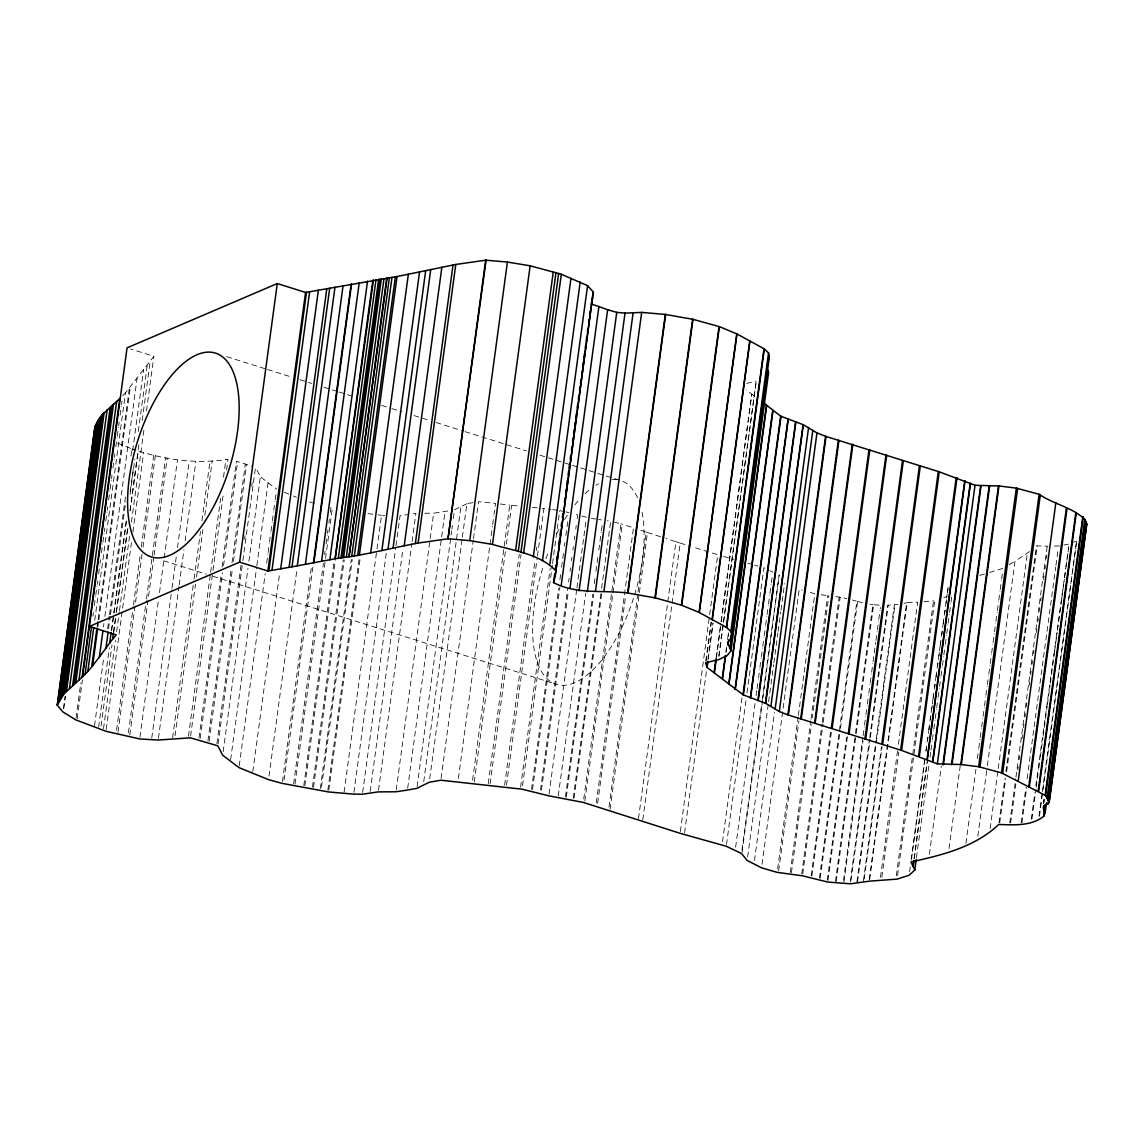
<?xml version="1.0" encoding="UTF-8"?>
<svg xmlns="http://www.w3.org/2000/svg" width="1144" height="1144" viewBox="0 0 1144 1144"><rect width="100%" height="100%" fill="white"/><g stroke="black" fill="none" stroke-linecap="round" stroke-linejoin="round"><path stroke-width="0.75" stroke-dasharray="5 3.75" d="M63.463 708.436L65.136 696.095M63.778 708.694L65.451 696.353M76.019 718.117L80.781 682.868M77.177 718.704L82.425 679.908M92.936 616.158L93.408 612.626M94.366 605.576L95.553 596.768M95.796 594.994L96.983 586.186M97.226 584.427L97.698 580.895M98.656 573.845L99.843 565.022M100.086 563.263L100.558 559.731M101.516 552.681L102.703 543.872M102.946 542.099L104.133 533.29M104.376 531.531L104.848 527.999M105.806 520.949L106.993 512.126M107.236 510.367L107.708 506.849M108.666 499.785L109.853 490.976M110.096 489.217L111.283 480.394M111.526 478.635L111.998 475.103M112.956 468.053L114.143 459.244M114.386 457.471L114.858 453.953M115.816 446.889L117.017 438.081M117.246 436.322L118.447 427.498M118.676 425.74L119.162 422.207M120.106 415.158L121.307 406.349M121.536 404.576L122.022 401.058M94.723 620.348L125.468 392.907L153.868 356.299L130.416 348.92M97.154 626.369L97.869 621.078M98.098 619.319L129.329 388.345M97.883 626.926L98.599 621.635M98.842 619.876L130.302 387.144M103.46 626.983L103.932 623.466M104.89 616.416L137.065 378.378M94.509 725.739L103.804 656.985M107.622 628.771L109.281 616.43M109.524 614.671L125.74 494.766M130.974 455.984L131.932 448.934L116.188 442.528M108.58 628.699L110.253 616.344M110.482 614.585L125.74 501.744M132.661 450.622L143.615 369.512M111.368 630.673L113.513 614.8M113.756 613.041L126.155 521.364M130.201 491.391L133.548 466.695M138.31 431.445L147.376 364.435M98.627 727.126L109.352 647.776M111.74 630.144L126.512 520.835M130.087 494.394L134.863 459.13M113.571 632.103L115.944 614.471M116.188 612.712L127.627 528.085M130.016 510.453L139.067 443.443M142.171 420.52L150.279 360.575M101.058 726.054L112.026 644.944M113.685 632.603L115.601 618.504M116.545 611.439L127.999 526.812M130.144 510.939L138.238 450.993C167.224 460.131 197.798 464.178 228.013 459.244L226.583 469.827M103.503 728.656L115.43 640.497M116.616 631.688L119.305 611.954M119.476 610.524L129.801 534.377M131.46 522.036L143.858 430.344M146.475 410.953L153.868 356.299M106.192 729.5L131.46 542.613M132.89 532.031L143.615 452.681M116.545 730.172L133.233 606.749M133.462 604.99L140.383 553.853M141.327 546.803L153.725 455.112M117.975 732.317L142.042 554.239M143 547.189L155.398 455.498M128.4 732.832L146.275 600.6M146.504 598.841L165.58 457.786M129.801 734.963L153.882 556.885M154.111 555.126L167.224 458.143M139.954 737.179L158.544 599.656M159.502 592.606L177.377 460.374M151.766 737.994L171.786 589.889M172.029 588.116L176.562 554.625M177.506 547.576L189.189 461.175M158.43 738.28L178.936 586.643M179.179 584.884L183.941 549.62M185.128 540.812L195.867 461.461M172.601 737.723L193.822 580.809M194.051 579.036L200.5 531.431M201.93 520.849L210.024 460.903M175.032 735.806L195.538 584.169M196.482 577.119L202.917 529.515M204.833 515.415L212.226 460.746M188.46 736.293L210.396 574.088M210.639 572.315L220.649 498.269M223.509 477.105L225.897 459.473M190.59 736.064L212.755 572.086M212.998 570.327L223.48 492.749M198.984 738.052L221.149 574.073M222.108 567.024L236.408 461.232L252.767 466.38M200.186 738.438L222.594 572.701M223.552 565.636L237.609 461.618M207.936 740.869L231.059 569.841M232.017 562.791L245.359 464.049M209.137 741.24L232.489 568.454M233.447 561.404L246.561 464.435M216.888 743.686L241.441 562.076M244.544 539.153L245.016 535.635M251.694 486.257L252.166 482.739M218.075 744.058L242.628 562.448M242.871 560.689L255.498 467.238L254.311 466.866M223.166 751.694L247.962 568.325M248.92 561.275L260.36 476.648L255.498 467.238M230.63 759.616L256.613 567.438M256.842 565.665L268.053 482.811L260.36 476.648M239.239 765.865L265.222 573.673M266.652 563.105L267.839 554.282M268.082 552.523L269.269 543.7M269.512 541.941L270.699 533.133M270.942 531.359L272.129 522.551M272.372 520.777L273.559 511.969M273.802 510.21L274.989 501.387M275.232 499.628L275.947 494.337M252.81 771.599L279.751 572.372M269.012 776.118L297.14 568.067M282.439 781.609L311.525 566.509M284.07 780.151L313.156 565.05M293.608 783.826L323.394 563.434M324.596 554.611L325.068 551.093M326.026 544.029L327.213 535.22M327.456 533.462L327.928 529.929M328.886 522.879L329.358 519.347M330.316 512.298L331.031 507.007M295.009 784.083L325.296 560.16M325.525 558.401L332.446 507.264M303.789 785.613L334.062 561.704M304.876 785.799L335.392 560.117M312.469 787.172L343.214 559.731M313.499 787.372L344.258 559.917M320.306 788.674L351.308 559.473M321.493 787.086L352.238 559.645M327.856 790.046L359.33 557.314M328.814 790.204L360.288 557.471M344.101 792.12L376.762 550.564M376.991 548.805L381.524 515.301L384.799 515.386M353.925 792.377L386.343 552.595M362.648 792.463L395.781 547.39M396.024 545.616L400.071 515.644L407.593 514.643M370.156 791.448L402.817 549.906M378.492 790.132L411.869 543.286M412.097 541.527L415.916 513.313L410.925 514.114M396.196 790.018L433.633 513.198L448.233 510.91M407.664 788.287L445.087 511.468M417.102 786.586L451.666 530.93M451.909 529.172L452.381 525.639M453.339 518.589L454.054 513.298M423.738 781.681L460.932 506.635M429.715 778.749L462.133 538.953M462.362 537.194L466.895 503.703L475.189 502.23M441.069 778.449L473.258 540.426M473.502 538.667L478.507 501.644L495.538 503.431L494.108 514.013M458.344 778.478L492.435 526.354M492.678 524.581L493.865 515.772M472.572 780.165L509.752 505.119L518.661 506.048M474.217 782.153L505.448 551.179M506.406 544.129L511.64 505.333M488.245 783.583L519.233 554.368M490.09 783.74L521.078 554.54M504.618 785.099L534.906 561.175M536.336 550.593L536.808 547.075M539.196 529.443L539.668 525.911M506.477 785.284L537.222 557.843M537.466 556.084L543.9 508.479L550.965 509.409M520.591 787.144L550.15 568.511M522.522 785.656L552.323 565.265M552.566 563.506L559.716 510.61L564.335 511.597M531.531 789.389L558.715 588.402M559.902 579.579L560.617 574.288M561.575 567.238L562.519 560.188M562.762 558.429L563.477 553.138M564.435 546.088L564.907 542.556M565.865 535.506L566.809 528.457M567.052 526.683L567.767 521.392M532.503 789.646L559.917 586.872M540.483 789.975L567.653 588.974M568.611 581.924L569.083 578.392M570.041 571.342L570.513 567.81M571.471 560.76L571.943 557.242M572.901 550.192L573.373 546.66M574.331 539.611L574.803 536.078M575.761 529.029L576.233 525.496M577.191 518.447L577.663 514.929L573.015 513.67M541.441 790.247L568.382 591.005M549.063 794.079L576.705 589.546M576.948 587.787L586.243 519.019M558.272 795.924L585.685 593.15M565.436 796.939L592.849 594.179M594.279 583.597L594.994 578.306M595.952 571.256L596.911 564.192M597.139 562.433L597.854 557.142M598.812 550.092L599.771 543.043M599.999 541.284L601.201 532.461M601.429 530.702L602.144 525.411M566.294 797.053L593.707 594.294M573.23 798.14L601.358 590.089M601.601 588.316L610.667 521.321L607.192 520.777M574.031 798.283L601.687 593.765M583.755 798.884L620.949 523.838L614.628 522.265M584.827 801.029L622.25 524.209L620.949 523.838M596.296 802.816L633.49 527.77L622.25 524.209M597.626 803.26L625.754 595.209M608.994 807.135L637.837 593.793M638.08 592.02L646.174 532.074L639.682 529.872M610.067 809.337L647.49 532.518L646.174 532.074M638.495 818.546L675.918 541.727L665.879 538.481M642.785 819.905L680.208 543.1L675.918 541.727M680.337 831.545L709.423 616.444M709.652 614.686L717.76 554.726L692.163 546.803M705.776 661.032L711.01 622.236M706.191 660.96L711.439 622.164M684.57 832.803L706.506 670.598M707.936 660.016L712.941 622.994M708.279 658.644L713.055 623.38M716.03 658.572L720.791 623.308M721.035 621.549L751.78 394.108L746.16 389.932M716.516 656.985L721.049 623.48M721.278 621.721L751.78 394.108M718.747 656.227L723.037 624.495M723.28 622.736L756.241 381.081L723.58 622.636M719.061 656.127L723.351 624.395M725.839 651.937L726.554 646.646M727.512 639.596L728.227 634.305M726.097 652.123L726.569 648.605M728.242 636.25L728.714 632.732M722.507 841.641L742.056 697.053M726.497 844.501L746.045 699.928M747.003 692.878L763.92 567.696L768.368 569.941M735.606 847.246L755.154 702.673M756.112 695.623L756.827 690.332M757.071 688.574L758.257 679.75M758.501 677.992L759.688 669.168M759.931 667.41L761.117 658.587M761.361 656.828L762.548 648.019M762.791 646.246L763.977 637.437M764.221 635.678L765.407 626.855M765.651 625.096L766.837 616.273M767.081 614.514L768.267 605.705M768.511 603.932L769.697 595.123M769.941 593.35L771.127 584.541M771.371 582.782L772.086 577.491M741.97 849.978L762.004 701.873M762.233 700.114L779.164 574.932L762.805 699.013M742.056 852.409L762.562 700.786M747.633 856.899L768.368 703.517M768.611 701.744L770.756 685.885M770.984 684.112L773.616 664.721M773.859 662.962L777.906 632.989M778.149 631.216L780.766 611.826M781.009 610.067L784.584 583.612M754.454 860.531L774.474 712.426M762.033 864.292L799.213 589.246L802.33 590.147M777.634 868.825L798.126 717.202M798.369 715.429L814.814 593.779L808.579 591.963M778.664 870.841L798.927 720.977M790.247 872.543L810.753 720.906M810.996 719.147L827.684 595.724L828.842 595.852L812.397 717.517M791.419 872.672L811.454 724.567M801.744 873.902L822.007 724.038M822.236 722.279L839.167 597.082L846.86 598.627M802.716 874.045L822.979 724.181M823.222 722.422L840.139 597.239M811.125 875.789L830.673 731.202M811.925 875.989L831.474 731.416M819.447 878.077L856.87 601.258L852.366 600.014M820.191 878.292L840.211 730.187M840.454 728.413L857.614 601.472L856.87 601.258M827.284 880.136L846.603 737.322M827.999 880.279L847.547 735.706M835.463 881.452L855.24 735.12M855.483 733.347L872.886 604.647L880.723 605.219L880.236 608.737M836.207 881.538L855.998 735.192M856.241 733.433L873.644 604.733M843.528 880.265L862.848 737.451M863.076 735.692L864.278 726.869M864.506 725.11L865.708 716.287M865.936 714.528L867.138 705.719M867.366 703.946L868.568 695.137M868.796 693.364L869.998 684.555M870.226 682.796L871.428 673.973M871.656 672.214L872.858 663.391M873.086 661.632L875.718 642.242M875.946 640.483L877.148 631.66M877.376 629.901L878.578 621.078M878.806 619.319L880.008 610.51M843.943 882.053L863.019 740.997M850.235 882.053L869.54 739.239M869.783 737.465L887.658 605.233L897.897 604.461M851.05 880.265L870.126 739.224M870.355 737.451L888.244 605.219M856.928 881.738L876.004 740.683M876.232 738.924L894.351 604.919M857.528 881.681L894.951 604.861M863.42 880.866L881.538 746.86M864.178 879.007L882.067 746.76M869.24 879.521L906.663 602.702L917.631 602.23L898.083 746.803M869.712 879.379L907.135 602.573M880.451 877.276L897.854 748.562M881.867 877.262L898.784 752.08M896.31 875.846L933.504 600.8L934.734 600.557L897.311 877.362M909.58 871.742L910.295 866.451M911.153 860.216L924.595 760.66M925.939 750.893L928.656 730.687M928.799 729.743L932.946 698.955M933.089 698.012L935.806 677.791M935.949 676.848L940.096 646.06M940.239 645.116L942.956 624.91M943.099 623.952L947.16 593.979M947.389 592.22L948.104 586.929M911.525 858.729L924.867 759.988M926.068 751.179L926.54 747.647M927.498 740.597L927.97 737.079M928.928 730.015L929.4 726.497M930.358 719.447L930.83 715.915M931.788 708.865L932.26 705.333M933.218 698.283L933.69 694.751M934.648 687.701L935.12 684.183M936.078 677.119L936.55 673.601M937.508 666.552L937.98 663.019M938.938 655.97L939.41 652.438M940.368 645.388L940.84 641.87M941.798 634.806L942.27 631.288M943.228 624.238L943.7 620.706M944.658 613.656L945.13 610.124M946.088 603.074L946.56 599.542M947.518 592.492L947.99 588.974M913.984 858.786L927.098 761.818M914.299 858.329L927.412 761.361M916.458 857.657L929.085 764.206M930.043 757.156L930.758 751.865M931.001 750.106L932.188 741.298M932.431 739.524L933.618 730.716M933.861 728.942L935.048 720.134M935.291 718.375L936.478 709.552M936.721 707.793L937.908 698.97M938.151 697.211L939.338 688.402M939.581 686.629L940.768 677.82M941.011 676.061L942.198 667.238M942.441 665.479L943.628 656.656M943.871 654.897L945.058 646.088M945.301 644.315L946.488 635.506M946.731 633.733L947.918 624.924M948.161 623.165L949.348 614.342M949.591 612.583L950.778 603.76M951.021 602.001L951.736 596.71M929.386 854.268L941.312 766.122M949.019 848.562L960.231 765.694M965.908 843.357L975.918 769.297M977.348 758.715L978.549 749.906M978.778 748.147L979.979 739.324M980.208 737.565L981.409 728.742M981.638 726.983L982.839 718.175M983.068 716.401L984.269 707.593M984.498 705.834L985.699 697.011M985.928 695.252L987.129 686.429M987.358 684.67L988.559 675.847M988.788 674.088L989.989 665.279M990.218 663.506L991.419 654.697M991.648 652.938L992.849 644.115M993.078 642.356L994.279 633.533M994.522 631.774L995.709 622.965M995.952 621.192L997.139 612.383M997.382 610.61L998.569 601.801M998.812 600.042L999.999 591.219M1000.242 589.46L1001.429 580.637M1001.672 578.878L1002.387 573.587M977.805 836.278L987.115 767.51M987.344 765.751L1015 561.232L1029.929 551.279M990.146 828.485L998.011 770.312M998.254 768.539L1027.326 553.439M998.998 822.693L1004.961 778.621M1005.905 771.556L1036.421 545.888L1048.047 546.174M999.727 822.722L1005.69 778.635M1006.649 771.585L1037.165 545.903M1009.766 822.965L1015.715 778.892M1015.958 777.134L1047.189 546.16M1010.624 822.979L1015.872 784.198M1017.774 770.084L1018.246 766.566M1019.204 759.516L1019.69 755.984M1022.064 738.352L1022.55 734.82M1023.494 727.77L1023.98 724.252M1024.924 717.188L1025.41 713.67M1026.354 706.62L1026.84 703.088M1029.214 685.456L1029.7 681.924M1030.644 674.874L1031.13 671.356M1032.074 664.292L1032.56 660.774M1033.504 653.724L1033.99 650.192M1036.364 632.561L1036.85 629.043M1037.794 621.978L1038.28 618.461M1039.224 611.411L1039.71 607.879M1040.668 600.829L1041.14 597.297M1043.528 579.665L1044 576.147M1044.958 569.083L1045.43 565.565M1046.388 558.515L1046.86 554.983M1021.149 822.836L1025.925 787.572M1027.112 778.749L1055.712 567.181M1055.955 565.408L1058.1 549.549M1021.949 822.793L1026.711 787.53M1031.287 819.204L1034.862 792.749M1035.821 785.699L1069.125 543.929M1031.945 818.975L1035.992 789.002M1036.235 787.229L1038.609 769.612M1038.852 767.839L1040.039 759.03M1040.282 757.256L1042.899 737.866M1043.142 736.107L1047.203 706.134M1047.432 704.375L1050.063 684.97M1050.292 683.211L1054.353 653.238M1054.582 651.479L1057.213 632.074M1057.442 630.315L1061.503 600.343M1061.732 598.584L1064.363 579.179M1064.606 577.42L1065.793 568.611M1066.036 566.838L1068.653 547.447M1039.009 816.258L1042.112 793.335M1042.341 791.576L1076.647 540.998L1042.799 791.362M1039.467 816.044L1042.556 793.121M1043.399 803.274L1043.829 799.584M1043.643 803.117L1044.129 799.584M1043.757 803.016L1044.229 799.484M122.737 395.767L125.468 392.907M1009.051 564.764L1015 561.232M454.526 509.781L466.895 503.703M1073.372 542.285L1076.204 541.198M943.757 597.654L946.774 596.696M989.589 572.472L1003.102 568.296M979.664 575.418L986.214 573.516M746.689 383.397L755.941 381.181M904.017 603.331L906.663 602.702M1063.92 545.059L1068.482 544.144M923.866 601.744L933.504 600.8M1059.373 545.974L1053.309 546.088M424.767 513.256L433.633 513.198M532.36 507.378L540.44 508.136M542.056 508.279L543.9 508.479M500.271 503.989L509.752 505.119M835.721 596.682L839.167 597.082M367.939 513.599L376.433 514.671M378.135 514.886L381.524 515.301M552.724 509.638L558.015 510.324M598.555 519.505L601.429 519.919M821.063 594.751L827.684 595.724M869.898 604.175L872.886 604.647M591.091 518.175L595.695 519.104M565.88 511.926L568.954 512.583M857.614 601.472L863.291 602.945M581.767 516.015L586.486 517.26M309.624 502.002L314.743 503.403M723.709 556.47L733.99 559.359M747.704 563.22L752.852 564.664M754.554 565.136L757.986 566.108M680.208 543.1L690.447 546.274M226.769 356.699L265.908 369.012M267.61 369.541L291.448 377.034M299.957 379.708L306.764 381.853M308.465 382.382L311.869 383.454M323.781 387.201L330.587 389.346M332.289 389.875L337.394 391.477M339.096 392.02L351.008 395.767M381.653 405.391L390.161 408.065M391.863 408.608L402.073 411.811M413.985 415.558L429.3 420.377M436.107 422.522L463.349 431.088M465.05 431.617L526.312 450.879M539.939 455.169L570.57 464.793M572.272 465.336L596.096 472.829M597.797 473.359L621.621 480.852A106.835 47.819 -72.5 0 1 638.009 498.827M163.735 560.789L206.278 574.174M213.084 576.319L555.183 683.883M647.49 532.518L664.206 537.937M131.932 448.934L136.05 450.307M293.436 496.038L296.625 497.297M284.212 492.235L290.247 494.794M769.841 570.699L772.801 572.2M752.037 394.28L754.668 396.124M268.053 482.811L276.662 489.046M642.013 512.169A106.835 47.819 -72.5 0 1 578.406 680.923A106.835 47.819 -72.5 0 1 543.629 565.379M545.903 558.772A106.835 47.819 -72.5 0 1 548.348 552.266M556.685 533.647A106.835 47.819 -72.5 0 1 558.973 529.257M564.578 519.533A106.835 47.819 -72.5 0 1 568.783 513.07M574.874 504.833A106.835 47.819 -72.5 0 1 579.336 499.556M585.07 493.679A106.835 47.819 -72.5 0 1 591.162 488.517M595.995 485.199A106.835 47.819 -72.5 0 1 598.398 483.798M612.254 479.479A106.835 47.819 -72.5 0 1 618.632 479.951"/><path stroke-width="1.5" d="M914.785 869.998L910.924 861.975C942.213 855.054 974.817 847.204 998.755 824.452C1013.899 824.953 1031.016 826.311 1043.7 816.373C1046.674 811.825 1038.795 805.376 1047.947 804.089L1049.12 802.301L1045.544 795.523L1001.486 772.872L978.649 766.709L961.303 764.549L937.351 763.849L901.572 750.392L787.901 714.886L779.293 711.511L765.679 703.331L743.343 694.909L707.092 667.467L705.533 662.791L718.575 659.659L727.126 655.626L730.973 650.879L727.555 642.571L730.487 639.024L731.702 635.177L730.859 631.502L726.64 627.484L699.084 612.412L681.724 605.233L655.326 597.912L627.656 593.007C602.645 589.904 576.819 594.751 553.524 582.596L555.126 576.547L593.221 291.935L587.558 285.628L561.332 274.245L530.144 265.808L507.407 262.048L485.671 260.188L455.77 264.464L397.054 276.519L305.577 292.449L277.277 283.555L127.055 347.862L82.568 676.747L64.035 693.764L57.2 705.176L62.991 711.968L75.776 719.891L105.949 731.259L139.711 738.952L158.201 740.039L190.347 737.823L217.832 745.816L222.694 755.212L238.996 767.624L268.54 779.636L282.21 783.383L328.585 791.963L353.682 794.136L362.405 794.222L378.249 791.891L395.967 791.777L407.421 790.046L416.874 788.359L429.229 782.267L440.84 780.222L522.05 789.188L548.82 795.838L583.283 802.416L680.094 833.304L726.254 846.26L741.498 853.51L747.146 860.431L761.546 867.824L777.148 872.357L802.487 875.803L827.755 882.053L850.578 883.797L869.469 881.152L897.068 879.135L909.108 875.274L914.785 869.998L916.215 859.416M555.126 576.547L593.221 291.935M1047.075 798.011L1084.755 519.319C1072.457 507.393 1053.252 504.032 1039.152 494.308L1016.315 488.13L998.969 485.971L975.017 485.271L939.238 471.814L826.039 436.465L816.959 432.933L803.345 424.753L780.68 416.159L763.949 403.16M1084.755 519.319L1086.8 523.88L1049.134 802.459M57.2 705.176L94.866 426.598L101.702 415.186L120.234 398.169M57.5 704.561L95.166 425.983M58.273 702.988L95.939 424.41M59.03 701.429L96.697 422.851M59.273 700.929L96.94 422.351M59.803 699.885L97.469 421.307M60.661 698.355L98.327 419.776M61.647 696.782L99.314 418.203M62.72 695.295L100.386 416.716M64.035 693.764L101.702 415.186M65.68 692.077L103.332 413.499M66.438 691.333L104.104 412.755M69.455 688.473L107.121 409.895M72.601 685.642L110.267 407.064M74.031 684.384L111.697 405.805M75.804 682.825L113.47 404.247M78.993 680.008L116.659 401.43M82.111 677.177L119.777 398.598M82.568 676.747L85.071 674.345L91.506 626.74M85.071 674.345L87.802 671.471L93.765 627.398M87.802 671.471L91.663 666.923L96.911 628.127M91.663 666.923L92.635 665.722L97.64 628.685M92.635 665.722L99.399 656.956L102.974 630.516M99.399 656.956L105.949 648.09L108.108 632.217M105.949 648.09L109.71 643.014L111.14 632.432M109.71 643.014L112.612 639.153L113.328 633.862M112.612 639.153L116.202 634.877L89.404 626.44L239.611 562.133L277.277 283.555M239.611 562.133L267.91 571.028L305.577 292.449M267.91 571.028L268.84 570.87L306.506 292.306M268.84 570.87L271.957 570.341L309.624 291.777M271.957 570.341L280.695 568.825L318.361 290.261M280.695 568.825L289.117 567.324L326.784 288.746M289.117 567.324L292.02 566.795L329.687 288.216M292.02 566.795L297.311 565.822L334.977 287.244M297.311 565.822L305.391 564.321L343.057 285.743M313.456 562.805L351.122 284.227M305.391 564.321L313.871 562.719L351.537 284.141M313.871 562.719L321.578 561.289L359.23 282.711M321.578 561.289L329.858 559.745L367.524 281.167M329.858 559.745L335.149 558.772L372.815 280.208M335.149 558.772L373.444 280.094M335.778 558.672L338.338 558.258L376.004 279.679M338.338 558.258L340.969 557.872L378.635 279.293M340.969 557.872L342.17 557.7L379.837 279.122M342.17 557.7L343.643 557.5L381.309 278.936M343.643 557.5L346.346 557.142L384.012 278.564M346.346 557.142L349.034 556.785L386.701 278.207M349.034 556.785L387.115 278.149M349.449 556.728L351.708 556.413L389.375 277.835M351.708 556.413L354.325 555.998L391.992 277.42M354.325 555.998L357.686 555.412L395.352 276.834M357.686 555.412L359.388 555.097L397.054 276.519M359.388 555.097L370.67 552.895L408.337 274.317M370.67 552.895L381.882 550.55L419.548 271.972M381.882 550.55L388.016 549.234L425.682 270.656M388.016 549.234L393.05 548.148L430.716 269.569M393.05 548.148L404.204 545.788L441.87 267.21M404.204 545.788L415.343 543.557L453.01 264.979M415.343 543.557L418.103 543.043L455.77 264.464M418.103 543.043L448.005 538.767L485.671 260.188M448.005 538.767L486.086 260.203M448.419 538.781L469.741 540.626L507.407 262.048M555.555 570.513C539.582 553.81 513.727 550.922 492.478 544.387L530.144 265.808M515.615 550.293L553.281 271.714M518.303 551.136L555.955 272.558M520.978 551.98L558.644 273.402M523.666 552.824L561.332 274.245M533.304 556.928L570.97 278.349M542.513 560.574L580.18 281.996M549.892 564.207L587.558 285.628M553.524 582.596L554.711 573.773M555.441 568.496L555.913 564.964M556.627 559.673L557.099 556.141M558.772 543.8L559.244 540.283M559.959 534.992L560.446 531.459M561.161 526.168L561.632 522.651M562.347 517.36L562.819 513.828M564.492 501.487L564.964 497.969M565.679 492.678L566.166 489.146M566.881 483.855L567.352 480.337M568.067 475.046L568.539 471.514M569.026 467.996L569.497 464.464M570.212 459.173L570.684 455.655M571.399 450.364L571.886 446.832M572.601 441.541L573.072 438.023M573.788 432.732L574.259 429.2M574.746 425.668L575.217 422.15M575.933 416.859L576.404 413.327M577.134 408.05L577.606 404.518M578.321 399.227L578.793 395.695M579.507 390.419L579.994 386.887M580.466 383.354L580.938 379.837M581.652 374.546L582.139 371.013M582.854 365.722L583.326 362.205M584.041 356.914L584.512 353.382M585.227 348.091L585.714 344.573M586.186 341.041L586.658 337.523M587.372 332.232L587.859 328.7M588.574 323.409L589.046 319.891M589.761 314.6L590.232 311.068M561.246 585.127L598.913 306.549L591.191 304.018L592.792 297.969M569.969 588.302L607.636 309.724L598.913 306.549M579.078 590.933L616.745 312.355L607.636 309.724M587.344 591.705L625.01 313.127L641.67 312.398L665.651 314.471L692.992 319.333L719.39 326.655L736.75 333.833L764.306 348.906L768.525 352.924L769.369 356.599L729.943 648.176M595.466 591.276L633.132 312.698M604.003 590.976L641.67 312.398M627.656 593.007L665.322 314.428M627.984 593.05L665.651 314.471M654.954 597.826L692.62 319.248M655.326 597.912L692.992 319.333M681.366 605.119L719.033 326.54M681.724 605.233L719.39 326.655M699.084 612.412L736.75 333.833M699.313 612.526L736.979 333.948M712.068 619.662L749.735 341.084M712.283 619.791L749.949 341.212M706.906 667.309L707.621 662.018M707.092 667.467L707.807 662.176M714.113 672.672L715.786 660.331M714.371 672.858L716.273 658.744M726.354 627.341L764.006 348.777M726.64 627.484L764.306 348.906M722.264 678.378L725.367 655.455M722.522 678.578L725.625 655.655M728.013 645.187L728.728 639.896M730.859 631.502L768.525 352.924M730.487 639.024L730.959 635.492M731.674 630.201L732.16 626.683M732.632 623.151L733.347 617.86M733.819 614.342L734.305 610.81M735.02 605.519L735.492 602.001M736.207 596.71L736.679 593.178M737.394 587.887L737.88 584.369M738.352 580.837L739.067 575.546M739.539 572.029L740.025 568.496M740.74 563.206L741.212 559.688M741.927 554.397L742.399 550.865M743.114 545.574L743.6 542.056M744.072 538.524L744.787 533.233M745.259 529.715L745.745 526.183M746.46 520.892L746.932 517.36M747.647 512.083L748.119 508.551M748.834 503.26L749.32 499.742M749.792 496.21L750.507 490.919M750.979 487.387L751.465 483.869M752.18 478.578L752.652 475.046M753.367 469.755L753.853 466.237M754.568 460.946L755.04 457.414M755.512 453.896L756.227 448.605M756.713 445.073L757.185 441.555M757.9 436.264L758.372 432.732M759.087 427.441L759.573 423.923M760.288 418.632L760.76 415.1M761.232 411.583L761.947 406.292M762.433 402.759L762.905 399.242M763.62 393.951L764.335 388.66M764.807 385.128L765.293 381.61M766.008 376.319L766.48 372.787M766.952 369.269L767.667 363.978M730.973 650.879L768.639 372.3L767.61 369.612M728.799 683.84L766.466 405.262M729 684.026L766.666 405.448M735.02 689.389L772.686 410.81M735.263 689.575L772.915 410.996M743.014 694.737L780.68 416.159M743.343 694.909L781.009 416.33M750.321 697.926L787.987 419.347M750.578 698.026L788.245 419.448M757.914 700.514L795.581 421.936M758.2 700.614L795.866 422.036M765.422 703.217L803.088 424.653M765.679 703.331L803.345 424.753M770.927 705.962L808.594 427.384M775.16 708.923L812.826 430.344M779.293 711.511L816.959 432.933M787.901 714.886L825.568 436.307M788.373 715.043L826.039 436.465M800.686 718.832L838.352 440.254M801.272 719.004L838.938 440.426M814.585 722.894L852.251 444.315M815.186 723.065L852.852 444.487M831.345 728.084L869.011 449.506M832.131 728.328L869.798 449.749M848.276 733.604L885.942 455.026M849.034 733.847L886.7 455.269M864.878 739.024L902.53 460.446M865.665 739.281L903.331 460.703M881.767 744.286L919.433 465.708M882.639 744.544L920.305 465.98M900.643 750.106L938.309 471.528M901.572 750.392L939.238 471.814M918.575 756.041L956.227 477.463M919.361 756.327L957.027 477.749M927.083 759.373L964.749 480.795M913.041 865.851L913.756 860.56M927.355 759.487L965.021 480.909M913.227 866.18L913.942 860.889M932.546 761.875L970.212 483.297M932.832 761.99L970.498 483.411M937.351 763.849L975.017 485.271M942.928 764.692L980.594 486.128M943.342 764.721L981.009 486.143M951.479 764.635L989.145 486.057M951.98 764.621L989.646 486.043M960.803 764.535L998.469 485.957M961.303 764.549L998.969 485.971M978.649 766.709L1016.315 488.13M979.993 766.981L1017.659 488.402M1001.486 772.872L1039.152 494.308M1002.673 773.301L1040.339 494.737M1018.174 781.323L1055.841 502.745M1028.713 786.729L1066.38 508.151M1029.4 786.986L1067.066 508.408M1038.194 791.047L1075.861 512.469M1038.666 791.29L1076.332 512.726M1045.144 795.266L1082.81 516.688M1045.544 795.523L1083.211 516.945M1043.871 810.753L1044.586 805.462M1043.971 810.924L1044.686 805.633M1043.7 816.373L1044.172 812.855M1045.058 813.37L1046.488 802.788M1047.99 799.985L1085.656 521.407M1048.09 800.128L1085.756 521.55M1048.09 804.003L1048.805 798.712M1049.52 793.421L1049.992 789.903M1050.707 784.612L1051.179 781.08M1051.894 775.789L1052.38 772.271M1055.24 751.107L1055.712 747.575M1056.427 742.299L1056.899 738.767M1057.614 733.476L1058.1 729.943M1060.96 708.794L1061.432 705.262M1062.147 699.971L1062.619 696.453M1063.334 691.162L1063.82 687.63M1065.593 673.616L1066.065 670.084M1066.68 666.48L1067.152 662.948M1067.867 657.657L1068.353 654.139M1069.068 648.848L1069.54 645.316M1071.313 631.302L1071.785 627.77M1072.4 624.166L1072.872 620.634M1073.587 615.343L1074.073 611.826M1074.788 606.534L1075.26 603.002M1077.033 588.974L1077.505 585.456M1078.12 581.853L1078.592 578.321M1079.307 573.03L1079.793 569.497M1080.508 564.221L1080.98 560.689M1082.753 546.66L1083.225 543.143M1083.84 539.525L1084.312 536.007M1085.027 530.716L1085.513 527.184M1049.12 802.301L1086.786 523.737M768.153 360.446L769.369 356.599M616.745 312.355L625.01 313.127M469.741 540.626L492.478 544.387M205.505 520.463A106.835 47.819 -72.5 0 0 216.559 353.482A106.835 47.819 -72.5 0 0 127.956 491.048A106.835 47.819 -72.5 0 0 205.505 520.463"/></g></svg>
